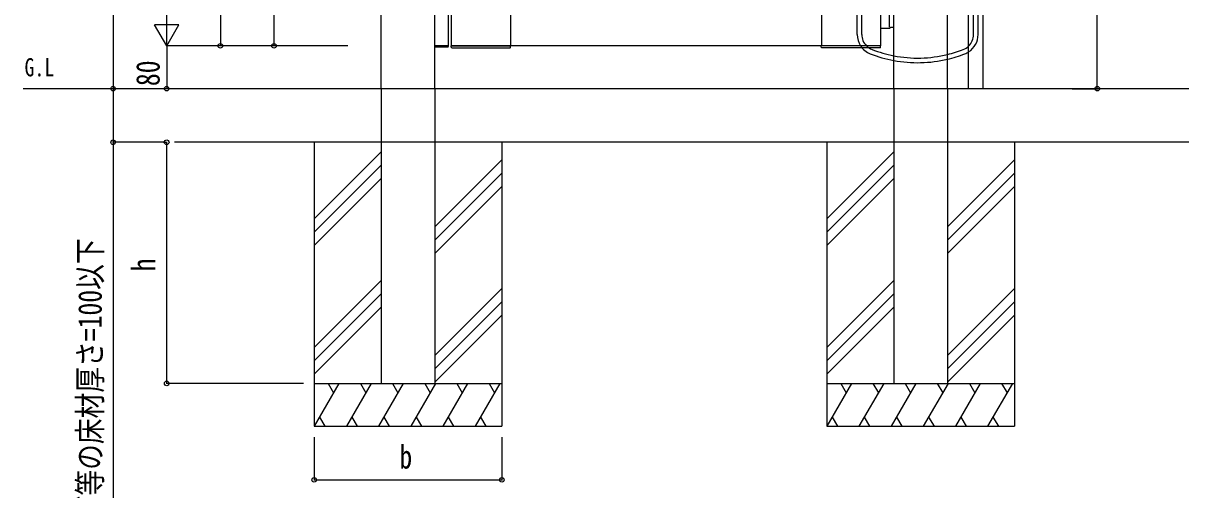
# Model space of a CAD drawing. Units: millimetres, scale not verified. Extents: x -4205 to 4205, y -2970 to 2970.
# Drawn here: x -1203 to 970, y -976 to -106 of the extents above; entities that cross this region are included whole.
import ezdxf
from ezdxf.enums import TextEntityAlignment as Align

# ---------------------------------------------------------------- set-up
doc = ezdxf.new("R2010")
doc.units = ezdxf.units.MM
doc.header["$LTSCALE"] = 10
for name, color, linetype in [('0-3_USER1', 3, 'Continuous'), ('0-6_YKK_A1', 4, 'Continuous'), ('0-7_YKK_D', 6, 'Continuous')]:
    doc.layers.add(name, color=color, linetype=linetype)
doc.styles.add('ＭＳ ゴシック', font='')
doc.styles.get('ＭＳ ゴシック').set_extended_font_data('MS Gothic')

msp = doc.modelspace()

# ---------------------------------------------------------------- linework, layer by layer
at = {"layer": '0-6_YKK_A1'}
for p, q in [((-535.98, -227.67), (-535.98, 1268.83)), ((-435.98, -227.67), (-435.98, 1268.83)), ((420.02, -227.67), (420.02, 1268.83)), ((520.02, -227.67), (520.02, 1268.83)), ((-294.98, 1252.33), (-294.98, -147.67)), ((285.02, 1252.33), (285.02, -147.67)), ((351.72, -126.61), (351.72, -62.67)), ((360.32, -126.61), (360.32, -62.67)), ((568.72, -126.61), (568.72, -45.67)), ((577.32, -126.61), (577.32, -45.67)), ((411.58, -76.17), (411.58, -113.17)), ((559.52, -227.67), (559.52, -77.67)), ((586.52, -227.67), (586.52, -77.67)), ((395.02, -114.67), (412.37, -114.67)), ((412.65, -114.59), (412.66, -114.58)), ((412.66, -114.58), (413.89, -113.75)), ((420.02, -113.67), (414.17, -113.67)), ((-436.18, -147.67), (-436.07, -149.7)), ((-410.68, -147.67), (-436.18, -147.67)), ((-411.29, -150.17), (-435.57, -150.17)), ((-410.79, -149.7), (-410.68, -147.67)), ((-405.48, -147.67), (-294.48, -147.67)), ((-405.35, -150.22), (-405.48, -147.67)), ((-404.35, -151.17), (-295.61, -151.17)), ((-294.61, -150.22), (-294.48, -147.67)), ((395.52, -147.67), (284.52, -147.67)), ((284.65, -150.22), (284.52, -147.67)), ((394.39, -151.17), (285.65, -151.17)), ((395.39, -150.22), (395.52, -147.67)), ((970.02, -227.67), (-1203.45, -227.67)), ((-535.98, -227.67), (-535.98, -777.67)), ((-435.98, -227.67), (-435.98, -777.67)), ((420.02, -227.67), (420.02, -777.67)), ((520.02, -227.67), (520.02, -777.67)), ((970.02, -327.67), (-921.71, -327.67)), ((-660.98, -327.67), (-660.98, -857.67)), ((-535.98, -345.46), (-660.98, -470.46)), ((-310.98, -327.67), (-310.98, -857.67)), ((295.02, -327.67), (295.02, -857.67)), ((420.02, -345.46), (295.02, -470.46)), ((645.02, -327.67), (645.02, -857.67)), ((-310.98, -360.46), (-435.98, -485.46)), ((645.02, -360.46), (520.02, -485.46)), ((-535.98, -370.46), (-660.98, -495.46)), ((-310.98, -385.46), (-435.98, -510.46)), ((420.02, -370.46), (295.02, -495.46)), ((645.02, -385.46), (520.02, -510.46)), ((-535.98, -395.46), (-660.98, -520.46)), ((-310.98, -410.46), (-435.98, -535.46)), ((420.02, -395.46), (295.02, -520.46)), ((645.02, -410.46), (520.02, -535.46)), ((-535.98, -585.46), (-660.98, -710.46)), ((420.02, -585.46), (295.02, -710.46)), ((-310.98, -600.46), (-435.98, -725.46)), ((645.02, -600.46), (520.02, -725.46)), ((-535.98, -610.46), (-660.98, -735.46)), ((-310.98, -625.46), (-435.98, -750.46)), ((420.02, -610.46), (295.02, -735.46)), ((645.02, -625.46), (520.02, -750.46)), ((-535.98, -635.46), (-660.98, -760.46)), ((-310.98, -650.46), (-435.98, -775.46)), ((420.02, -635.46), (295.02, -760.46)), ((645.02, -650.46), (520.02, -775.46)), ((-660.98, -777.67), (-310.98, -777.67)), ((-614.79, -777.67), (-660.98, -857.67)), ((-634.79, -777.67), (-624.79, -794.99)), ((-554.79, -777.67), (-600.98, -857.67)), ((-574.79, -777.67), (-564.79, -794.99)), ((-494.79, -777.67), (-540.98, -857.67)), ((-535.98, -777.67), (-435.98, -777.67)), ((-514.79, -777.67), (-504.79, -794.99)), ((-434.79, -777.67), (-480.98, -857.67)), ((-454.79, -777.67), (-444.79, -794.99)), ((-374.79, -777.67), (-420.98, -857.67)), ((-394.79, -777.67), (-384.79, -794.99)), ((-314.79, -777.67), (-360.98, -857.67)), ((-334.79, -777.67), (-324.79, -794.99)), ((295.02, -777.67), (645.02, -777.67)), ((341.21, -777.67), (295.02, -857.67)), ((321.21, -777.67), (331.21, -794.99)), ((401.21, -777.67), (355.02, -857.67)), ((381.21, -777.67), (391.21, -794.99)), ((461.21, -777.67), (415.02, -857.67)), ((420.02, -777.67), (520.02, -777.67)), ((441.21, -777.67), (451.21, -794.99)), ((521.21, -777.67), (475.02, -857.67)), ((501.21, -777.67), (511.21, -794.99)), ((581.21, -777.67), (535.02, -857.67)), ((561.21, -777.67), (571.21, -794.99)), ((641.21, -777.67), (595.02, -857.67)), ((621.21, -777.67), (631.21, -794.99)), ((-650.98, -840.35), (-640.98, -857.67)), ((-590.98, -840.35), (-580.98, -857.67)), ((-530.98, -840.35), (-520.98, -857.67)), ((-470.98, -840.35), (-460.98, -857.67)), ((-410.98, -840.35), (-400.98, -857.67)), ((-350.98, -840.35), (-340.98, -857.67)), ((305.02, -840.35), (315.02, -857.67)), ((365.02, -840.35), (375.02, -857.67)), ((425.02, -840.35), (435.02, -857.67)), ((485.02, -840.35), (495.02, -857.67)), ((545.02, -840.35), (555.02, -857.67)), ((605.02, -840.35), (615.02, -857.67)), ((-660.98, -857.67), (-310.98, -857.67)), ((295.02, -857.67), (645.02, -857.67))]:
    msp.add_line(p, q, dxfattribs=at)
for points in [[(-410.98, 1252.33), (-410.98, -147.67), (-435.98, -147.67)], [(-410.98, 1252.33), (-410.98, -147.67), (-435.98, -147.67)], [(-404.98, -147.67), (-404.98, 1252.33), (395.02, 1252.33), (395.02, 1177.33)], [(395.02, -72.67), (395.02, -147.67), (-404.98, -147.67)]]:
    msp.add_lwpolyline(points, dxfattribs=at)
for centre, radius, start, end in [((390.32, -126.61), 38.6, 180, 213.06722), ((390.32, -126.61), 30, 180, 224.59045), ((412.37, -114.17), 0.5, 270, 303.69007), ((414.17, -114.17), 0.5, 89.99999, 123.69007), ((538.72, -126.61), 30, 313.89455, 0), ((538.72, -126.61), 38.6, 302.60607, 0), ((548.02, -123.46), 29.3, 359.71101, 0.28899), ((-435.57, -149.67), 0.5, 183, 270), ((-411.29, -149.67), 0.5, 270, 357), ((-404.35, -150.17), 1, 183, 270), ((-295.61, -150.17), 1, 270, 357), ((285.65, -150.17), 1, 183, 270), ((390.32, -126.61), 38.6, 213.06722, 248.65022), ((390.32, -126.61), 30, 224.59045, 248.65022), ((394.39, -150.17), 1, 270, 357), ((538.72, -126.61), 30, 291.34978, 313.89455), ((464.52, 63.22), 242.41, 248.65022, 259.42214), ((464.52, 63.22), 233.81, 248.65022, 259.02833), ((464.52, 63.22), 233.81, 259.02833, 283.73139), ((464.52, 63.22), 242.41, 259.42214, 283.23522), ((464.52, 63.22), 233.81, 283.73139, 291.34978), ((464.52, 63.22), 242.41, 283.23522, 291.34978), ((538.72, -126.61), 38.6, 291.34978, 302.60607)]:
    msp.add_arc(centre, radius, start, end, dxfattribs=at)
at = {"layer": '0-7_YKK_D'}
for p, q in [((-1035.98, 1272.33), (-1035.98, -227.67)), ((-835.98, 752.33), (-835.98, -147.67)), ((-735.98, 440.83), (-735.98, -147.67)), ((-935.98, -147.67), (-935.98, -69.73)), ((-935.98, -147.67), (-958.48, -108.7)), ((-913.48, -108.7), (-958.48, -108.7)), ((-935.98, -147.67), (-913.48, -108.7)), ((-598.47, -147.67), (-936.98, -147.67)), ((-598.47, -147.67), (-936.98, -147.67)), ((-935.98, -147.67), (-935.98, -227.67)), ((-598.47, -147.67), (-836.98, -147.67)), ((-598.47, -147.67), (-736.98, -147.67)), ((-685.62, -227.67), (-1036.98, -227.67)), ((-1005.16, -227.67), (-1036.98, -227.67)), ((-855.98, -227.67), (-936.98, -227.67)), ((752.77, -227.66), (800.51, -227.66)), ((-941.71, -327.67), (-1036.98, -327.67)), ((-942, -327.67), (-934.98, -327.67)), ((-935.98, -777.66), (-935.98, -327.67)), ((-680.97, -777.66), (-936.98, -777.66)), ((-661, -877.67), (-661, -958.67)), ((-311, -877.67), (-311, -958.67)), ((-661, -957.67), (-311, -957.67))]:
    msp.add_line(p, q, dxfattribs=at)
for points in [[(799.51, -227.66), (799.51, -77.66), (799.51, 172.94)], [(-1035.98, -227.67), (-1035.98, -327.67), (-1035.98, -1426.91)]]:
    msp.add_lwpolyline(points, dxfattribs=at)
for centre in [(-835.98, -147.67), (-735.98, -147.67), (-1035.98, -227.67), (-1035.98, -227.67), (-935.98, -227.67), (799.51, -227.66), (-1035.98, -327.67), (-935.98, -327.67), (-935.98, -777.66), (-661, -957.67), (-311, -957.67)]:
    msp.add_circle(centre, 4.25, dxfattribs=at)

# ---------------------------------------------------------------- texts
at = {"layer": '0-3_USER1', "style": 'ＭＳ ゴシック', "width": 0.8}
msp.add_text('G.L', height=33.99, dxfattribs=at).set_placement((-1201.18, -214.84), align=Align.BOTTOM_LEFT)
at = {"layer": '0-7_YKK_D', "style": 'ＭＳ ゴシック', "width": 0.8}
for s, p in [('80', (-935.98, -222.87)), ('インターロッキング等の床材厚さ=100以下', (-1043.98, -1418.91)), ('h', (-943.98, -568.67))]:
    msp.add_text(s, height=43.99, rotation=90, dxfattribs=at).set_placement(p, align=Align.BOTTOM_LEFT)
msp.add_text('b', height=43.99, dxfattribs=at).set_placement((-502, -949.67), align=Align.BOTTOM_LEFT)

doc.saveas('drawing.dxf')
